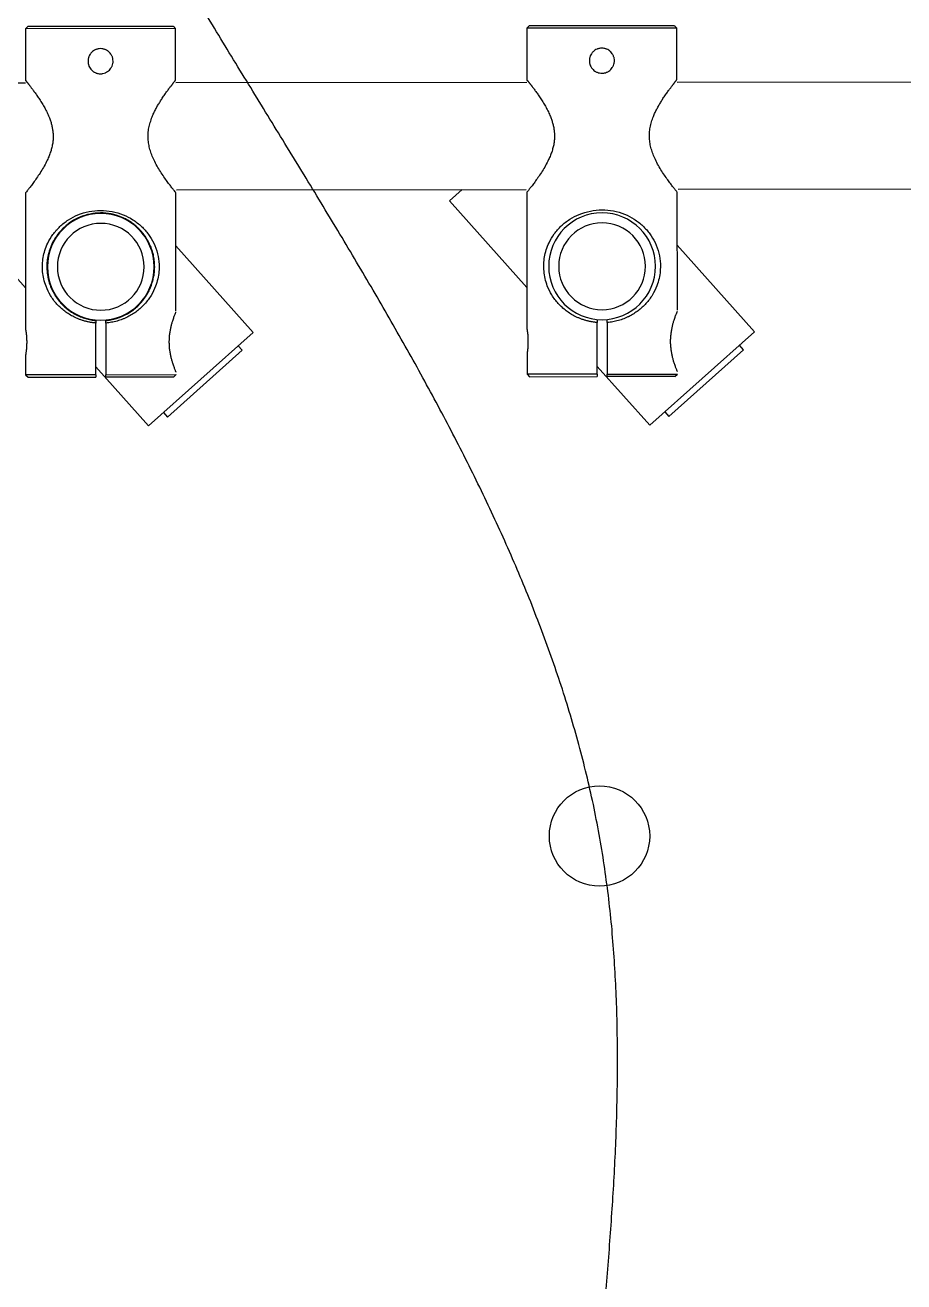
# Model space of a CAD drawing. Header units: millimetres. Extents: x 0 to 1189, y 0 to 841.
# Drawn here: x 382.95 to 394.64, y 283.55 to 300.26 of the extents above; entities that cross this region are included whole.
import ezdxf
from ezdxf.lldxf.tags import DXFTag

# ---------------------------------------------------------------- set-up
doc = ezdxf.new("R2010")
doc.units = ezdxf.units.MM
doc.layers.add('203', color=7, linetype='CONTINUOUS', true_color=0xffffff)
tags = doc.linetypes.add('PHANTOM', pattern=[50.5, 18, -6.5, 6.5, -6.5, 6.5, -6.5]).pattern_tags.tags
tags[14:15] = [DXFTag(74, 4), DXFTag(75, 0), DXFTag(340, '0'), DXFTag(46, 0.0), DXFTag(50, 0.0), DXFTag(44, 0.0), DXFTag(45, 0.0)]
tags[12:13] = [DXFTag(74, 4), DXFTag(75, 0), DXFTag(340, '0'), DXFTag(46, 0.0), DXFTag(50, 0.0), DXFTag(44, 0.0), DXFTag(45, 0.0)]
tags[10:11] = [DXFTag(74, 4), DXFTag(75, 0), DXFTag(340, '0'), DXFTag(46, 0.0), DXFTag(50, 0.0), DXFTag(44, 0.0), DXFTag(45, 0.0)]
tags[8:9] = [DXFTag(74, 4), DXFTag(75, 0), DXFTag(340, '0'), DXFTag(46, 0.0), DXFTag(50, 0.0), DXFTag(44, 0.0), DXFTag(45, 0.0)]
tags[6:7] = [DXFTag(74, 4), DXFTag(75, 0), DXFTag(340, '0'), DXFTag(46, 0.0), DXFTag(50, 0.0), DXFTag(44, 0.0), DXFTag(45, 0.0)]
tags[4:5] = [DXFTag(74, 4), DXFTag(75, 0), DXFTag(340, '0'), DXFTag(46, 0.0), DXFTag(50, 0.0), DXFTag(44, 0.0), DXFTag(45, 0.0)]

msp = doc.modelspace()

# ---------------------------------------------------------------- linework, layer by layer
at = {"layer": '203', "color": 252, "linetype": 'Continuous'}
for p, q in [((382.99, 300.243), (384.919, 300.245)), ((391.619, 300.218), (389.623, 300.216)), ((389.657, 300.25), (391.585, 300.252)), ((391.619, 299.532), (391.619, 300.218)), ((384.952, 300.211), (382.957, 300.209)), ((382.957, 300.209), (382.957, 299.523)), ((384.953, 299.525), (384.952, 300.211)), ((389.623, 300.216), (389.624, 299.53)), ((382.957, 299.486), (374.176, 299.477)), ((389.624, 299.493), (384.954, 299.488)), ((439.842, 299.546), (391.621, 299.495)), ((384.967, 298.068), (389.614, 298.073)), ((388.597, 297.923), (388.764, 298.072)), ((391.634, 298.075), (439.843, 298.126)), ((382.958, 296.763), (381.93, 297.916)), ((382.957, 298.026), (382.959, 296.209)), ((384.958, 296.46), (384.957, 298.028)), ((389.625, 296.77), (388.597, 297.923)), ((389.623, 298.033), (389.625, 296.216)), ((391.625, 296.467), (391.623, 298.035)), ((385.985, 296.171), (384.957, 297.325)), ((392.652, 296.178), (391.624, 297.332)), ((383.892, 295.61), (383.892, 296.296)), ((384.025, 296.297), (384.026, 295.61)), ((390.559, 295.617), (390.558, 296.304)), ((390.692, 296.304), (390.692, 295.617)), ((384.591, 294.93), (385.985, 296.171)), ((391.258, 294.937), (392.652, 296.178)), ((382.959, 295.878), (382.959, 295.609)), ((385.839, 295.934), (384.844, 295.047)), ((385.839, 295.934), (385.786, 295.994)), ((389.626, 295.885), (389.626, 295.616)), ((392.506, 295.941), (391.51, 295.054)), ((392.506, 295.941), (392.453, 296.001)), ((384.591, 294.93), (383.892, 295.714)), ((391.258, 294.937), (390.559, 295.721)), ((383.892, 295.61), (382.959, 295.609)), ((382.959, 295.609), (382.993, 295.576)), ((382.993, 295.576), (383.893, 295.577)), ((384.026, 295.61), (384.959, 295.611)), ((384.926, 295.578), (384.026, 295.577)), ((384.926, 295.578), (384.959, 295.611)), ((390.559, 295.617), (389.626, 295.616)), ((389.626, 295.616), (389.659, 295.583)), ((389.659, 295.583), (390.559, 295.584)), ((390.692, 295.617), (391.626, 295.618)), ((391.593, 295.585), (390.693, 295.584)), ((391.593, 295.585), (391.626, 295.618)), ((384.79, 295.107), (384.844, 295.047)), ((391.457, 295.114), (391.51, 295.054))]:
    msp.add_line(p, q, dxfattribs=at)
at = {"layer": '203', "color": 252, "linetype": 'Continuous', "extrusion": (0, 0, -1)}
for centre, radius in [((-383.958, 297.044), 0.71), ((-390.624, 297.051), 0.71), ((-383.958, 297.044), 0.577), ((-390.624, 297.051), 0.577)]:
    msp.add_circle(centre, radius, dxfattribs=at)
at = {"layer": '203', "color": 172, "linetype": 'Continuous'}
msp.add_circle((390.59, 289.477), 0.667, dxfattribs=at)
at = {"layer": '203', "color": 7, "linetype": 'PHANTOM'}
msp.add_open_spline([(392.636, 228.352), (392.635, 228.493), (392.635, 228.634), (392.635, 228.916), (392.634, 229.058), (392.634, 229.34), (392.634, 229.481), (392.633, 229.763), (392.633, 229.904), (392.632, 230.186), (392.632, 230.327), (392.631, 230.609), (392.631, 230.751), (392.63, 231.033), (392.63, 231.174), (392.629, 231.456), (392.628, 231.597), (392.628, 231.879), (392.627, 232.02), (392.626, 232.302), (392.625, 232.443), (392.624, 232.726), (392.624, 232.867), (392.622, 233.149), (392.622, 233.29), (392.62, 233.572), (392.619, 233.713), (392.618, 233.995), (392.617, 234.136), (392.615, 234.418), (392.614, 234.559), (392.612, 234.841), (392.611, 234.982), (392.609, 235.264), (392.608, 235.405), (392.606, 235.687), (392.604, 235.828), (392.602, 236.11), (392.6, 236.251), (392.598, 236.533), (392.596, 236.674), (392.593, 236.956), (392.591, 237.097), (392.588, 237.379), (392.586, 237.519), (392.583, 237.801), (392.581, 237.942), (392.577, 238.224), (392.575, 238.365), (392.571, 238.647), (392.568, 238.788), (392.564, 239.069), (392.561, 239.21), (392.557, 239.492), (392.554, 239.633), (392.549, 239.915), (392.546, 240.055), (392.541, 240.337), (392.538, 240.478), (392.532, 240.759), (392.529, 240.9), (392.522, 241.182), (392.519, 241.323), (392.513, 241.604), (392.509, 241.745), (392.502, 242.026), (392.498, 242.167), (392.491, 242.448), (392.487, 242.589), (392.479, 242.871), (392.475, 243.011), (392.466, 243.293), (392.462, 243.433), (392.453, 243.715), (392.448, 243.855), (392.439, 244.136), (392.434, 244.277), (392.424, 244.558), (392.419, 244.699), (392.409, 244.98), (392.404, 245.121), (392.393, 245.402), (392.387, 245.542), (392.376, 245.823), (392.37, 245.964), (392.358, 246.245), (392.352, 246.385), (392.34, 246.666), (392.333, 246.807), (392.32, 247.087), (392.313, 247.228), (392.3, 247.509), (392.293, 247.649), (392.279, 247.93), (392.271, 248.07), (392.257, 248.351), (392.249, 248.491), (392.234, 248.772), (392.226, 248.912), (392.21, 249.193), (392.202, 249.333), (392.185, 249.613), (392.176, 249.753), (392.159, 250.034), (392.15, 250.174), (392.133, 250.454), (392.123, 250.595), (392.105, 250.875), (392.095, 251.015), (392.076, 251.295), (392.066, 251.435), (392.046, 251.715), (392.035, 251.855), (392.015, 252.135), (392.004, 252.275), (391.983, 252.555), (391.972, 252.695), (391.95, 252.975), (391.938, 253.115), (391.915, 253.395), (391.903, 253.535), (391.88, 253.815), (391.867, 253.955), (391.843, 254.234), (391.83, 254.374), (391.805, 254.654), (391.792, 254.793), (391.766, 255.073), (391.753, 255.213), (391.726, 255.492), (391.712, 255.632), (391.685, 255.911), (391.671, 256.051), (391.643, 256.33), (391.628, 256.47), (391.6, 256.749), (391.585, 256.888), (391.556, 257.168), (391.541, 257.307), (391.511, 257.586), (391.496, 257.726), (391.466, 258.005), (391.451, 258.144), (391.42, 258.423), (391.405, 258.563), (391.374, 258.842), (391.358, 258.982), (391.327, 259.261), (391.312, 259.4), (391.28, 259.679), (391.265, 259.818), (391.233, 260.097), (391.218, 260.237), (391.186, 260.516), (391.17, 260.656), (391.139, 260.935), (391.123, 261.074), (391.092, 261.353), (391.076, 261.493), (391.045, 261.772), (391.029, 261.911), (390.998, 262.19), (390.982, 262.33), (390.951, 262.609), (390.936, 262.749), (390.905, 263.028), (390.89, 263.167), (390.859, 263.447), (390.844, 263.586), (390.814, 263.865), (390.799, 264.005), (390.77, 264.284), (390.755, 264.424), (390.726, 264.704), (390.712, 264.843), (390.683, 265.123), (390.669, 265.263), (390.641, 265.542), (390.627, 265.682), (390.599, 265.962), (390.586, 266.102), (390.559, 266.381), (390.547, 266.521), (390.52, 266.801), (390.508, 266.941), (390.483, 267.221), (390.471, 267.361), (390.446, 267.641), (390.435, 267.781), (390.411, 268.062), (390.4, 268.202), (390.378, 268.482), (390.367, 268.622), (390.346, 268.903), (390.336, 269.043), (390.315, 269.324), (390.306, 269.464), (390.287, 269.745), (390.278, 269.885), (390.26, 270.166), (390.252, 270.307), (390.235, 270.588), (390.228, 270.729), (390.212, 271.01), (390.205, 271.151), (390.191, 271.432), (390.185, 271.573), (390.172, 271.855), (390.167, 271.996), (390.156, 272.277), (390.152, 272.418), (390.142, 272.701), (390.138, 272.842), (390.13, 273.124), (390.127, 273.265), (390.121, 273.548), (390.119, 273.689), (390.114, 273.972), (390.113, 274.113), (390.11, 274.396), (390.11, 274.538), (390.108, 274.821), (390.109, 274.962), (390.11, 275.246), (390.112, 275.388), (390.114, 275.671), (390.117, 275.813), (390.122, 276.097), (390.126, 276.239), (390.132, 276.523), (390.137, 276.666), (390.146, 276.95), (390.152, 277.092), (390.163, 277.377), (390.17, 277.519), (390.183, 277.804), (390.191, 277.947), (390.206, 278.232), (390.216, 278.375), (390.234, 278.661), (390.245, 278.804), (390.264, 279.09), (390.276, 279.233), (390.298, 279.519), (390.312, 279.662), (390.336, 279.948), (390.35, 280.092), (390.376, 280.378), (390.39, 280.521), (390.418, 280.808), (390.433, 280.951), (390.461, 281.238), (390.476, 281.381), (390.505, 281.668), (390.519, 281.811), (390.548, 282.097), (390.562, 282.24), (390.59, 282.526), (390.604, 282.669), (390.632, 282.954), (390.644, 283.097), (390.671, 283.382), (390.682, 283.525), (390.707, 283.809), (390.718, 283.951), (390.729, 284.094), (390.739, 284.235), (390.749, 284.377), (390.759, 284.519), (390.768, 284.66), (390.776, 284.802), (390.785, 284.943), (390.792, 285.084), (390.799, 285.225), (390.806, 285.366), (390.811, 285.507), (390.816, 285.647), (390.82, 285.788), (390.823, 285.928), (390.826, 286.068), (390.829, 286.208), (390.829, 286.347), (390.83, 286.487), (390.83, 286.626), (390.828, 286.765), (390.826, 286.904), (390.824, 287.043), (390.819, 287.181), (390.814, 287.319), (390.809, 287.458), (390.801, 287.595), (390.793, 287.733), (390.785, 287.87), (390.774, 288.007), (390.763, 288.144), (390.752, 288.281), (390.737, 288.417), (390.723, 288.553), (390.708, 288.689), (390.69, 288.824), (390.671, 288.959), (390.653, 289.095), (390.631, 289.229), (390.609, 289.363), (390.587, 289.498), (390.56, 289.631), (390.534, 289.765), (390.508, 289.898), (390.478, 290.031), (390.448, 290.164), (390.418, 290.296), (390.384, 290.428), (390.35, 290.56), (390.316, 290.692), (390.279, 290.823), (390.241, 290.954), (390.204, 291.085), (390.163, 291.215), (390.122, 291.346), (390.081, 291.476), (390.037, 291.606), (389.993, 291.735), (389.948, 291.865), (389.901, 291.994), (389.854, 292.123), (389.806, 292.252), (389.756, 292.38), (389.706, 292.509), (389.656, 292.637), (389.603, 292.765), (389.55, 292.892), (389.497, 293.02), (389.441, 293.147), (389.385, 293.275), (389.33, 293.402), (389.272, 293.529), (389.213, 293.655), (389.155, 293.782), (389.095, 293.908), (389.034, 294.035), (388.974, 294.161), (388.911, 294.287), (388.849, 294.412), (388.786, 294.538), (388.722, 294.664), (388.657, 294.789), (388.592, 294.915), (388.526, 295.04), (388.46, 295.165), (388.393, 295.29), (388.325, 295.414), (388.257, 295.539), (388.189, 295.664), (388.12, 295.788), (388.05, 295.913), (387.98, 296.037), (387.91, 296.162), (387.839, 296.286), (387.697, 296.535), (387.624, 296.658), (387.479, 296.906), (387.405, 297.03), (387.259, 297.278), (387.184, 297.401), (387.036, 297.649), (386.961, 297.772), (386.812, 298.02), (386.736, 298.143), (386.586, 298.391), (386.51, 298.514), (386.358, 298.761), (386.283, 298.885), (386.131, 299.132), (386.055, 299.256), (385.904, 299.503), (385.828, 299.627), (385.676, 299.875), (385.601, 299.999), (385.451, 300.247), (385.376, 300.371), (385.226, 300.619), (385.152, 300.744), (385.003, 300.993), (384.93, 301.118), (384.783, 301.367), (384.711, 301.492), (384.566, 301.742), (384.495, 301.867), (384.423, 301.993), (384.353, 302.118), (384.283, 302.244), (384.142, 302.495), (384.074, 302.621), (383.935, 302.873), (383.868, 303), (383.8, 303.127), (383.734, 303.253), (383.667, 303.38), (383.534, 303.633), (383.469, 303.761), (383.404, 303.888), (383.339, 304.015), (383.275, 304.143), (383.146, 304.398), (383.084, 304.526), (382.958, 304.781), (382.897, 304.91), (382.835, 305.038), (382.774, 305.167), (382.713, 305.295), (382.592, 305.552), (382.533, 305.682), (382.414, 305.939), (382.356, 306.069), (382.239, 306.327), (382.183, 306.457), (382.068, 306.716), (382.013, 306.847), (381.901, 307.106), (381.846, 307.237), (381.736, 307.497), (381.683, 307.628), (381.575, 307.889), (381.523, 308.021), (381.417, 308.282), (381.366, 308.414), (381.263, 308.676), (381.213, 308.808), (381.111, 309.071), (381.063, 309.203), (380.963, 309.467), (380.915, 309.6), (380.818, 309.864), (380.771, 309.997), (380.676, 310.262), (380.631, 310.395), (380.537, 310.66), (380.493, 310.794), (380.402, 311.06), (380.358, 311.194), (380.269, 311.461), (380.226, 311.595), (380.139, 311.862), (380.097, 311.996), (380.012, 312.265), (379.971, 312.399), (379.888, 312.668), (379.848, 312.803), (379.767, 313.072), (379.728, 313.207), (379.649, 313.477), (379.611, 313.612), (379.534, 313.883), (379.497, 314.018), (379.421, 314.289), (379.385, 314.425), (379.312, 314.697), (379.277, 314.833), (379.205, 315.105), (379.17, 315.242), (379.1, 315.514), (379.067, 315.651), (378.999, 315.924), (378.966, 316.061), (378.9, 316.335), (378.868, 316.472), (378.804, 316.746), (378.773, 316.884), (378.71, 317.159), (378.68, 317.297), (378.619, 317.572), (378.59, 317.71), (378.53, 317.986), (378.502, 318.124), (378.444, 318.4), (378.417, 318.539), (378.36, 318.815), (378.334, 318.954), (378.279, 319.231), (378.253, 319.37), (378.2, 319.648), (378.175, 319.788), (378.124, 320.066), (378.099, 320.205), (378.049, 320.484), (378.026, 320.624), (377.978, 320.903), (377.955, 321.043), (377.908, 321.322), (377.886, 321.462), (377.841, 321.742), (377.82, 321.883), (377.776, 322.163), (377.756, 322.304), (377.714, 322.585), (377.695, 322.725), (377.654, 323.006), (377.636, 323.147), (377.597, 323.429), (377.579, 323.57), (377.542, 323.852), (377.525, 323.993), (377.49, 324.275), (377.474, 324.416), (377.44, 324.699), (377.425, 324.84), (377.392, 325.123), (377.378, 325.264), (377.347, 325.547), (377.334, 325.689), (377.305, 325.972), (377.293, 326.114), (377.266, 326.397), (377.254, 326.539), (377.229, 326.823), (377.218, 326.965), (377.194, 327.248), (377.185, 327.39), (377.163, 327.674), (377.154, 327.816), (377.134, 328.1), (377.126, 328.243), (377.108, 328.527), (377.1, 328.669), (377.084, 328.953), (377.078, 329.095), (377.063, 329.38), (377.058, 329.522), (377.045, 329.806), (377.041, 329.949), (377.03, 330.233), (377.027, 330.375), (377.018, 330.66), (377.015, 330.802), (377.008, 331.086), (377.006, 331.229), (377.001, 331.513), (377.001, 331.655), (376.997, 331.94), (376.998, 332.082), (376.997, 332.366), (376.998, 332.508), (376.998, 332.793), (377.001, 332.935), (377.003, 333.219), (377.007, 333.361), (377.011, 333.645), (377.015, 333.787), (377.022, 334.071), (377.027, 334.213), (377.036, 334.496), (377.042, 334.638), (377.053, 334.922), (377.06, 335.063), (377.073, 335.347), (377.081, 335.488), (377.095, 335.772), (377.105, 335.913), (377.122, 336.196), (377.132, 336.337), (377.151, 336.62), (377.162, 336.761), (377.183, 337.044), (377.196, 337.185), (377.218, 337.467), (377.232, 337.608), (377.257, 337.89), (377.272, 338.03), (377.299, 338.312), (377.315, 338.453), (377.344, 338.734), (377.361, 338.874), (377.392, 339.155), (377.41, 339.295), (377.444, 339.576), (377.463, 339.715), (377.498, 339.996), (377.518, 340.135), (377.556, 340.415), (377.578, 340.554), (377.618, 340.834), (377.64, 340.973), (377.682, 341.252), (377.706, 341.391), (377.75, 341.669), (377.775, 341.808), (377.822, 342.085), (377.848, 342.224), (377.897, 342.501), (377.924, 342.639), (377.975, 342.916), (378.003, 343.054), (378.057, 343.33), (378.086, 343.468), (378.142, 343.744), (378.172, 343.881), (378.23, 344.156), (378.262, 344.293), (378.292, 344.43), (378.324, 344.567), (378.355, 344.704), (378.418, 344.978), (378.452, 345.114), (378.517, 345.387), (378.552, 345.524), (378.586, 345.66), (378.621, 345.796), (378.656, 345.932), (378.726, 346.204), (378.764, 346.339), (378.836, 346.61), (378.874, 346.745), (378.949, 347.016), (378.988, 347.151), (379.065, 347.421), (379.105, 347.555), (379.184, 347.825), (379.225, 347.959), (379.306, 348.228), (379.348, 348.362), (379.43, 348.63), (379.473, 348.764), (379.558, 349.032), (379.602, 349.165), (379.688, 349.433), (379.733, 349.566), (379.821, 349.833), (379.866, 349.966), (379.956, 350.232), (380.002, 350.365), (380.094, 350.631), (380.141, 350.763), (380.233, 351.029), (380.281, 351.161), (380.375, 351.426), (380.424, 351.559), (380.519, 351.823), (380.569, 351.955), (380.665, 352.22), (380.715, 352.351), (380.813, 352.615), (380.863, 352.747), (380.963, 353.011), (381.014, 353.142), (381.114, 353.406), (381.165, 353.537), (381.267, 353.8), (381.319, 353.931), (381.421, 354.194), (381.473, 354.325), (381.577, 354.588), (381.629, 354.719), (381.734, 354.982), (381.787, 355.113), (381.892, 355.375), (381.945, 355.505), (382.051, 355.766), (382.104, 355.897), (382.211, 356.159), (382.265, 356.29), (382.372, 356.552), (382.426, 356.682), (382.534, 356.944), (382.588, 357.074), (382.696, 357.335), (382.75, 357.465), (382.859, 357.726), (382.913, 357.857), (383.022, 358.118), (383.077, 358.248), (383.186, 358.509), (383.241, 358.64), (383.35, 358.901), (383.405, 359.031), (383.514, 359.292), (383.569, 359.422), (383.624, 359.553)], degree=3, knots=[0, 0, 0, 0, 0.003133, 0.003133, 0.006265, 0.006265, 0.009398, 0.009398, 0.01253, 0.01253, 0.015663, 0.015663, 0.018795, 0.018795, 0.021927, 0.021927, 0.02506, 0.02506, 0.028192, 0.028192, 0.031324, 0.031324, 0.034455, 0.034455, 0.037587, 0.037587, 0.040719, 0.040719, 0.04385, 0.04385, 0.046981, 0.046981, 0.050112, 0.050112, 0.053242, 0.053242, 0.056372, 0.056372, 0.059503, 0.059503, 0.062633, 0.062633, 0.065762, 0.065762, 0.068892, 0.068892, 0.072021, 0.072021, 0.07515, 0.07515, 0.078278, 0.078278, 0.081407, 0.081407, 0.084534, 0.084534, 0.087661, 0.087661, 0.090789, 0.090789, 0.093916, 0.093916, 0.097042, 0.097042, 0.100168, 0.100168, 0.103293, 0.103293, 0.106419, 0.106419, 0.109544, 0.109544, 0.112669, 0.112669, 0.115793, 0.115793, 0.118917, 0.118917, 0.12204, 0.12204, 0.125163, 0.125163, 0.128285, 0.128285, 0.131408, 0.131408, 0.13453, 0.13453, 0.137652, 0.137652, 0.140773, 0.140773, 0.143894, 0.143894, 0.147014, 0.147014, 0.150134, 0.150134, 0.153253, 0.153253, 0.156373, 0.156373, 0.159492, 0.159492, 0.16261, 0.16261, 0.165729, 0.165729, 0.168848, 0.168848, 0.171965, 0.171965, 0.175083, 0.175083, 0.1782, 0.1782, 0.181318, 0.181318, 0.184434, 0.184434, 0.187552, 0.187552, 0.190668, 0.190668, 0.193784, 0.193784, 0.1969, 0.1969, 0.200017, 0.200017, 0.203133, 0.203133, 0.206249, 0.206249, 0.209365, 0.209365, 0.212482, 0.212482, 0.215598, 0.215598, 0.218714, 0.218714, 0.22183, 0.22183, 0.224947, 0.224947, 0.228064, 0.228064, 0.231179, 0.231179, 0.234297, 0.234297, 0.237414, 0.237414, 0.240531, 0.240531, 0.243648, 0.243648, 0.246765, 0.246765, 0.249883, 0.249883, 0.253001, 0.253001, 0.256118, 0.256118, 0.259236, 0.259236, 0.262355, 0.262355, 0.265473, 0.265473, 0.268592, 0.268592, 0.271711, 0.271711, 0.27483, 0.27483, 0.27795, 0.27795, 0.281069, 0.281069, 0.284189, 0.284189, 0.28731, 0.28731, 0.290431, 0.290431, 0.293552, 0.293552, 0.296675, 0.296675, 0.299798, 0.299798, 0.30292, 0.30292, 0.306044, 0.306044, 0.30917, 0.30917, 0.312295, 0.312295, 0.315422, 0.315422, 0.31855, 0.31855, 0.32168, 0.32168, 0.324811, 0.324811, 0.327943, 0.327943, 0.331077, 0.331077, 0.334213, 0.334213, 0.337351, 0.337351, 0.340491, 0.340491, 0.343634, 0.343634, 0.346779, 0.346779, 0.349927, 0.349927, 0.353077, 0.353077, 0.356231, 0.356231, 0.35939, 0.35939, 0.362552, 0.362552, 0.365716, 0.365716, 0.368886, 0.368886, 0.372062, 0.372062, 0.375242, 0.375242, 0.378427, 0.378427, 0.381617, 0.381617, 0.38481, 0.38481, 0.388006, 0.388006, 0.391204, 0.391204, 0.394401, 0.394401, 0.397596, 0.397596, 0.400789, 0.400789, 0.403976, 0.403976, 0.407157, 0.407157, 0.410332, 0.410332, 0.413498, 0.413498, 0.413498, 0.416655, 0.416655, 0.416655, 0.4198, 0.4198, 0.4198, 0.422934, 0.422934, 0.422934, 0.426057, 0.426057, 0.426057, 0.429166, 0.429166, 0.429166, 0.432262, 0.432262, 0.432262, 0.435346, 0.435346, 0.435346, 0.438417, 0.438417, 0.438417, 0.441476, 0.441476, 0.441476, 0.444524, 0.444524, 0.444524, 0.447562, 0.447562, 0.447562, 0.450593, 0.450593, 0.450593, 0.453616, 0.453616, 0.453616, 0.456638, 0.456638, 0.456638, 0.459659, 0.459659, 0.459659, 0.46268, 0.46268, 0.46268, 0.465707, 0.465707, 0.465707, 0.468741, 0.468741, 0.468741, 0.471782, 0.471782, 0.471782, 0.474832, 0.474832, 0.474832, 0.477891, 0.477891, 0.477891, 0.480963, 0.480963, 0.480963, 0.484047, 0.484047, 0.484047, 0.487142, 0.487142, 0.487142, 0.490249, 0.490249, 0.490249, 0.493369, 0.493369, 0.493369, 0.496501, 0.496501, 0.496501, 0.499645, 0.499645, 0.499645, 0.502801, 0.502801, 0.502801, 0.505966, 0.505966, 0.505966, 0.509143, 0.509143, 0.512327, 0.512327, 0.515521, 0.515521, 0.518722, 0.518722, 0.521929, 0.521929, 0.525141, 0.525141, 0.528358, 0.528358, 0.531577, 0.531577, 0.534798, 0.534798, 0.538021, 0.538021, 0.541242, 0.541242, 0.544463, 0.544463, 0.54768, 0.54768, 0.550894, 0.550894, 0.554103, 0.554103, 0.557307, 0.557307, 0.557307, 0.560506, 0.560506, 0.563697, 0.563697, 0.566882, 0.566882, 0.566882, 0.570063, 0.570063, 0.573238, 0.573238, 0.573238, 0.576408, 0.576408, 0.579574, 0.579574, 0.582735, 0.582735, 0.582735, 0.585892, 0.585892, 0.589045, 0.589045, 0.592195, 0.592195, 0.595341, 0.595341, 0.598483, 0.598483, 0.601623, 0.601623, 0.604761, 0.604761, 0.607896, 0.607896, 0.61103, 0.61103, 0.61416, 0.61416, 0.617289, 0.617289, 0.620417, 0.620417, 0.623543, 0.623543, 0.626668, 0.626668, 0.629792, 0.629792, 0.632916, 0.632916, 0.636038, 0.636038, 0.639161, 0.639161, 0.642283, 0.642283, 0.645404, 0.645404, 0.648526, 0.648526, 0.651649, 0.651649, 0.65477, 0.65477, 0.657893, 0.657893, 0.661018, 0.661018, 0.664142, 0.664142, 0.667267, 0.667267, 0.670393, 0.670393, 0.673521, 0.673521, 0.67665, 0.67665, 0.67978, 0.67978, 0.682912, 0.682912, 0.686045, 0.686045, 0.68918, 0.68918, 0.692316, 0.692316, 0.695455, 0.695455, 0.698596, 0.698596, 0.701738, 0.701738, 0.704883, 0.704883, 0.708029, 0.708029, 0.711177, 0.711177, 0.714327, 0.714327, 0.717479, 0.717479, 0.720632, 0.720632, 0.723786, 0.723786, 0.726941, 0.726941, 0.730098, 0.730098, 0.733255, 0.733255, 0.736414, 0.736414, 0.739573, 0.739573, 0.742732, 0.742732, 0.745892, 0.745892, 0.749052, 0.749052, 0.752213, 0.752213, 0.755374, 0.755374, 0.758535, 0.758535, 0.761696, 0.761696, 0.764857, 0.764857, 0.768017, 0.768017, 0.771177, 0.771177, 0.774337, 0.774337, 0.777497, 0.777497, 0.780656, 0.780656, 0.783815, 0.783815, 0.786972, 0.786972, 0.790129, 0.790129, 0.793285, 0.793285, 0.79644, 0.79644, 0.799594, 0.799594, 0.802748, 0.802748, 0.805899, 0.805899, 0.80905, 0.80905, 0.8122, 0.8122, 0.815349, 0.815349, 0.818497, 0.818497, 0.821643, 0.821643, 0.824787, 0.824787, 0.827932, 0.827932, 0.831073, 0.831073, 0.834214, 0.834214, 0.837354, 0.837354, 0.840491, 0.840491, 0.843628, 0.843628, 0.846764, 0.846764, 0.849897, 0.849897, 0.853029, 0.853029, 0.85616, 0.85616, 0.85929, 0.85929, 0.862419, 0.862419, 0.865545, 0.865545, 0.868671, 0.868671, 0.871795, 0.871795, 0.874919, 0.874919, 0.878041, 0.878041, 0.881161, 0.881161, 0.881161, 0.884281, 0.884281, 0.8874, 0.8874, 0.890518, 0.890518, 0.890518, 0.893635, 0.893635, 0.896752, 0.896752, 0.899869, 0.899869, 0.902985, 0.902985, 0.906102, 0.906102, 0.909219, 0.909219, 0.912336, 0.912336, 0.915454, 0.915454, 0.918573, 0.918573, 0.921692, 0.921692, 0.924812, 0.924812, 0.927933, 0.927933, 0.931056, 0.931056, 0.934179, 0.934179, 0.937304, 0.937304, 0.94043, 0.94043, 0.943557, 0.943557, 0.946684, 0.946684, 0.949814, 0.949814, 0.952945, 0.952945, 0.956073, 0.956073, 0.959211, 0.959211, 0.962344, 0.962344, 0.96548, 0.96548, 0.968611, 0.968611, 0.971743, 0.971743, 0.974887, 0.974887, 0.978025, 0.978025, 0.981165, 0.981165, 0.984297, 0.984297, 0.987439, 0.987439, 0.990574, 0.990574, 0.993719, 0.993719, 0.996855, 0.996855, 1, 1, 1, 1], dxfattribs=at)
at = {"layer": '203', "color": 252, "linetype": 'Continuous'}
for points, degree in [([(382.957, 300.209), (382.968, 300.22), (382.979, 300.232), (382.99, 300.243)], 3), ([(384.919, 300.245), (384.93, 300.234), (384.941, 300.222), (384.952, 300.211)], 3), ([(389.623, 300.216), (389.634, 300.227), (389.645, 300.239), (389.657, 300.25)], 3), ([(391.585, 300.252), (391.596, 300.241), (391.608, 300.23), (391.619, 300.218)], 3), ([(383.892, 296.33), (383.892, 296.296)], 1), ([(384.025, 296.297), (384.025, 296.33)], 1), ([(390.558, 296.337), (390.558, 296.304)], 1), ([(390.692, 296.304), (390.692, 296.337)], 1), ([(383.892, 295.61), (383.893, 295.599), (383.893, 295.588), (383.893, 295.577)], 3), ([(384.026, 295.577), (384.026, 295.588), (384.026, 295.599), (384.026, 295.61)], 3), ([(390.559, 295.617), (390.559, 295.606), (390.559, 295.595), (390.559, 295.584)], 3), ([(390.693, 295.584), (390.693, 295.595), (390.693, 295.606), (390.692, 295.617)], 3)]:
    msp.add_open_spline(points, degree=degree, dxfattribs=at)
for points, knots in [([(383.955, 299.944), (383.966, 299.944), (383.976, 299.943), (383.992, 299.939), (383.998, 299.938), (384.008, 299.935), (384.013, 299.933), (384.029, 299.927), (384.038, 299.922), (384.052, 299.913), (384.056, 299.909), (384.065, 299.902), (384.069, 299.899), (384.08, 299.887), (384.087, 299.879), (384.096, 299.865), (384.099, 299.861), (384.104, 299.851), (384.109, 299.841), (384.113, 299.831), (384.116, 299.82), (384.117, 299.815), (384.12, 299.799), (384.121, 299.788), (384.121, 299.772), (384.121, 299.766), (384.12, 299.755), (384.119, 299.75), (384.116, 299.734), (384.113, 299.724), (384.107, 299.708), (384.104, 299.703), (384.099, 299.694), (384.096, 299.689), (384.087, 299.676), (384.081, 299.667), (384.065, 299.652), (384.057, 299.645), (384.043, 299.636), (384.038, 299.633), (384.029, 299.628), (384.024, 299.625), (384.009, 299.619), (383.998, 299.616), (383.982, 299.613), (383.977, 299.612), (383.966, 299.611), (383.96, 299.61), (383.944, 299.61), (383.933, 299.611), (383.917, 299.615), (383.912, 299.616), (383.901, 299.619), (383.891, 299.623), (383.881, 299.627), (383.872, 299.632), (383.867, 299.635), (383.853, 299.644), (383.845, 299.651), (383.829, 299.667), (383.822, 299.675), (383.81, 299.693), (383.805, 299.703), (383.799, 299.718), (383.797, 299.723), (383.794, 299.734), (383.792, 299.739), (383.789, 299.755), (383.788, 299.766), (383.788, 299.788), (383.789, 299.799), (383.792, 299.815), (383.794, 299.82), (383.797, 299.83), (383.799, 299.836), (383.805, 299.851), (383.81, 299.86), (383.819, 299.874), (383.822, 299.878), (383.829, 299.887), (383.833, 299.891), (383.844, 299.902), (383.853, 299.909), (383.871, 299.921), (383.881, 299.927), (383.896, 299.933), (383.901, 299.935), (383.911, 299.938), (383.916, 299.939), (383.933, 299.943), (383.944, 299.944), (383.955, 299.944)], [0, 0, 0, 0, 0.03125, 0.03125, 0.046875, 0.046875, 0.0625, 0.0625, 0.09375, 0.09375, 0.109375, 0.109375, 0.125, 0.125, 0.15625, 0.15625, 0.171875, 0.171875, 0.1875, 0.203125, 0.203125, 0.21875, 0.21875, 0.25, 0.25, 0.265625, 0.265625, 0.28125, 0.28125, 0.3125, 0.3125, 0.328125, 0.328125, 0.34375, 0.34375, 0.375, 0.375, 0.40625, 0.40625, 0.421875, 0.421875, 0.4375, 0.4375, 0.46875, 0.46875, 0.484375, 0.484375, 0.5, 0.5, 0.53125, 0.53125, 0.546875, 0.546875, 0.5625, 0.578125, 0.578125, 0.59375, 0.59375, 0.625, 0.625, 0.65625, 0.65625, 0.6875, 0.6875, 0.703125, 0.703125, 0.71875, 0.71875, 0.75, 0.75, 0.78125, 0.78125, 0.796875, 0.796875, 0.8125, 0.8125, 0.84375, 0.84375, 0.859375, 0.859375, 0.875, 0.875, 0.90625, 0.90625, 0.9375, 0.9375, 0.953125, 0.953125, 0.96875, 0.96875, 1, 1, 1, 1]), ([(390.621, 299.951), (390.632, 299.951), (390.643, 299.95), (390.659, 299.947), (390.664, 299.945), (390.675, 299.942), (390.68, 299.94), (390.695, 299.934), (390.705, 299.929), (390.718, 299.92), (390.723, 299.916), (390.731, 299.91), (390.735, 299.906), (390.747, 299.894), (390.754, 299.886), (390.763, 299.872), (390.766, 299.868), (390.771, 299.858), (390.776, 299.848), (390.779, 299.838), (390.782, 299.828), (390.784, 299.822), (390.787, 299.806), (390.788, 299.795), (390.788, 299.779), (390.788, 299.773), (390.787, 299.762), (390.786, 299.757), (390.783, 299.741), (390.78, 299.731), (390.773, 299.715), (390.771, 299.71), (390.766, 299.701), (390.763, 299.696), (390.754, 299.683), (390.747, 299.674), (390.732, 299.659), (390.723, 299.652), (390.71, 299.643), (390.705, 299.64), (390.695, 299.635), (390.69, 299.632), (390.675, 299.626), (390.665, 299.623), (390.649, 299.62), (390.643, 299.619), (390.633, 299.618), (390.627, 299.617), (390.611, 299.617), (390.6, 299.618), (390.584, 299.622), (390.578, 299.623), (390.568, 299.626), (390.558, 299.63), (390.548, 299.634), (390.538, 299.64), (390.534, 299.642), (390.52, 299.651), (390.511, 299.658), (390.496, 299.674), (390.489, 299.682), (390.477, 299.7), (390.472, 299.71), (390.465, 299.725), (390.464, 299.73), (390.46, 299.741), (390.459, 299.746), (390.456, 299.762), (390.455, 299.773), (390.455, 299.795), (390.456, 299.806), (390.459, 299.822), (390.46, 299.827), (390.463, 299.837), (390.465, 299.843), (390.472, 299.858), (390.477, 299.867), (390.486, 299.881), (390.489, 299.885), (390.496, 299.894), (390.5, 299.898), (390.511, 299.909), (390.519, 299.916), (390.538, 299.929), (390.547, 299.934), (390.562, 299.94), (390.567, 299.942), (390.578, 299.945), (390.583, 299.946), (390.599, 299.95), (390.61, 299.951), (390.621, 299.951)], [0, 0, 0, 0, 0.03125, 0.03125, 0.046875, 0.046875, 0.0625, 0.0625, 0.09375, 0.09375, 0.109375, 0.109375, 0.125, 0.125, 0.15625, 0.15625, 0.171875, 0.171875, 0.1875, 0.203125, 0.203125, 0.21875, 0.21875, 0.25, 0.25, 0.265625, 0.265625, 0.28125, 0.28125, 0.3125, 0.3125, 0.328125, 0.328125, 0.34375, 0.34375, 0.375, 0.375, 0.40625, 0.40625, 0.421875, 0.421875, 0.4375, 0.4375, 0.46875, 0.46875, 0.484375, 0.484375, 0.5, 0.5, 0.53125, 0.53125, 0.546875, 0.546875, 0.5625, 0.578125, 0.578125, 0.59375, 0.59375, 0.625, 0.625, 0.65625, 0.65625, 0.6875, 0.6875, 0.703125, 0.703125, 0.71875, 0.71875, 0.75, 0.75, 0.78125, 0.78125, 0.796875, 0.796875, 0.8125, 0.8125, 0.84375, 0.84375, 0.859375, 0.859375, 0.875, 0.875, 0.90625, 0.90625, 0.9375, 0.9375, 0.953125, 0.953125, 0.96875, 0.96875, 1, 1, 1, 1]), ([(382.957, 299.523), (382.957, 299.523), (382.958, 299.522), (382.959, 299.521), (382.96, 299.52), (382.961, 299.519), (382.962, 299.518), (382.963, 299.516), (382.964, 299.515), (382.965, 299.513), (382.967, 299.511), (382.968, 299.509), (382.97, 299.507), (382.972, 299.505), (382.974, 299.503), (382.976, 299.5), (382.978, 299.498), (382.98, 299.495), (382.982, 299.492), (382.984, 299.49), (382.986, 299.487), (382.989, 299.483), (382.991, 299.48), (382.994, 299.477), (382.997, 299.473), (382.999, 299.47), (383.002, 299.466), (383.005, 299.462), (383.008, 299.458), (383.012, 299.454), (383.015, 299.45), (383.018, 299.446), (383.028, 299.432), (383.048, 299.407), (383.077, 299.367), (383.109, 299.322), (383.143, 299.271), (383.178, 299.216), (383.212, 299.158), (383.243, 299.098), (383.269, 299.04), (383.289, 298.987), (383.303, 298.938), (383.314, 298.89), (383.322, 298.841), (383.325, 298.792), (383.325, 298.741), (383.319, 298.687), (383.308, 298.631), (383.292, 298.575), (383.271, 298.518), (383.243, 298.453), (383.206, 298.381), (383.161, 298.307), (383.116, 298.238), (383.073, 298.177), (383.034, 298.125), (383.001, 298.083), (382.976, 298.051), (382.96, 298.031), (382.957, 298.026), (382.957, 298.026), (382.957, 298.026)], [0, 0, 0, 0, 0.003978, 0.007957, 0.011939, 0.015923, 0.019911, 0.023903, 0.0279, 0.031902, 0.035909, 0.039923, 0.043944, 0.047972, 0.052008, 0.056053, 0.060107, 0.064171, 0.068245, 0.072329, 0.076425, 0.080533, 0.084654, 0.088787, 0.092934, 0.097094, 0.101269, 0.105459, 0.109665, 0.113887, 0.118125, 0.12238, 0.126652, 0.157723, 0.188883, 0.220304, 0.252151, 0.285035, 0.316578, 0.346989, 0.376497, 0.398533, 0.419719, 0.440223, 0.460229, 0.479935, 0.499548, 0.522315, 0.54574, 0.570133, 0.595765, 0.622875, 0.66302, 0.70432, 0.74722, 0.789856, 0.831385, 0.872223, 0.915263, 0.957286, 0.998937, 1, 1, 1, 1]), ([(382.979, 299.496), (382.978, 299.497), (382.976, 299.5), (382.973, 299.504), (382.969, 299.508), (382.966, 299.512), (382.963, 299.516), (382.961, 299.519), (382.959, 299.521), (382.958, 299.522), (382.957, 299.523)], [0, 0, 0, 0, 0.06756, 0.201817, 0.33559, 0.468959, 0.602003, 0.734804, 0.867442, 1, 1, 1, 1]), ([(384.957, 298.028), (384.957, 298.028), (384.953, 298.032), (384.938, 298.052), (384.913, 298.084), (384.88, 298.126), (384.841, 298.178), (384.798, 298.239), (384.752, 298.308), (384.707, 298.382), (384.668, 298.458), (384.635, 298.532), (384.611, 298.603), (384.595, 298.674), (384.586, 298.746), (384.587, 298.818), (384.596, 298.892), (384.615, 298.965), (384.638, 299.03), (384.662, 299.087), (384.686, 299.135), (384.712, 299.183), (384.74, 299.229), (384.77, 299.276), (384.801, 299.324), (384.833, 299.369), (384.863, 299.409), (384.883, 299.436), (384.896, 299.452), (384.902, 299.461), (384.908, 299.469), (384.914, 299.476), (384.92, 299.483), (384.925, 299.49), (384.929, 299.496), (384.934, 299.501), (384.938, 299.506), (384.941, 299.511), (384.944, 299.515), (384.947, 299.518), (384.949, 299.521), (384.951, 299.523), (384.952, 299.525), (384.953, 299.525)], [0, 0, 0, 0, 0.040984, 0.083025, 0.126177, 0.167431, 0.209281, 0.252155, 0.295157, 0.336588, 0.376895, 0.410429, 0.441848, 0.471644, 0.500387, 0.529746, 0.559618, 0.590689, 0.62357, 0.647129, 0.671232, 0.696003, 0.721555, 0.74799, 0.779888, 0.811309, 0.842418, 0.873384, 0.882156, 0.890861, 0.899504, 0.908088, 0.916618, 0.925098, 0.933534, 0.94193, 0.950292, 0.958623, 0.966928, 0.975214, 0.983484, 0.991745, 1, 1, 1, 1]), ([(389.624, 299.53), (389.624, 299.53), (389.625, 299.529), (389.625, 299.528), (389.626, 299.527), (389.627, 299.526), (389.628, 299.525), (389.629, 299.523), (389.631, 299.522), (389.632, 299.52), (389.634, 299.518), (389.635, 299.516), (389.637, 299.514), (389.638, 299.512), (389.64, 299.51), (389.642, 299.507), (389.644, 299.505), (389.646, 299.502), (389.648, 299.499), (389.651, 299.497), (389.653, 299.494), (389.655, 299.491), (389.658, 299.487), (389.661, 299.484), (389.663, 299.48), (389.666, 299.477), (389.669, 299.473), (389.672, 299.469), (389.675, 299.465), (389.678, 299.461), (389.681, 299.457), (389.685, 299.453), (389.695, 299.439), (389.714, 299.414), (389.744, 299.374), (389.776, 299.329), (389.81, 299.278), (389.845, 299.223), (389.879, 299.165), (389.91, 299.105), (389.935, 299.047), (389.955, 298.994), (389.97, 298.945), (389.981, 298.897), (389.988, 298.848), (389.992, 298.799), (389.991, 298.748), (389.986, 298.695), (389.975, 298.638), (389.959, 298.582), (389.938, 298.525), (389.909, 298.46), (389.872, 298.388), (389.828, 298.314), (389.782, 298.245), (389.739, 298.184), (389.701, 298.132), (389.668, 298.09), (389.643, 298.058), (389.627, 298.038), (389.623, 298.033), (389.623, 298.033), (389.623, 298.033)], [0, 0, 0, 0, 0.003978, 0.007957, 0.011939, 0.015923, 0.019911, 0.023903, 0.0279, 0.031902, 0.035909, 0.039923, 0.043944, 0.047972, 0.052008, 0.056053, 0.060107, 0.064171, 0.068245, 0.072329, 0.076425, 0.080533, 0.084654, 0.088787, 0.092934, 0.097094, 0.101269, 0.105459, 0.109665, 0.113887, 0.118125, 0.12238, 0.126652, 0.157723, 0.188883, 0.220304, 0.252151, 0.285035, 0.316578, 0.346989, 0.376497, 0.398533, 0.419719, 0.440223, 0.460229, 0.479935, 0.499548, 0.522315, 0.54574, 0.570133, 0.595765, 0.622875, 0.66302, 0.70432, 0.74722, 0.789856, 0.831385, 0.872223, 0.915263, 0.957286, 0.998937, 1, 1, 1, 1]), ([(389.645, 299.503), (389.645, 299.504), (389.642, 299.507), (389.639, 299.511), (389.636, 299.516), (389.632, 299.52), (389.63, 299.523), (389.627, 299.526), (389.625, 299.528), (389.624, 299.53), (389.624, 299.53)], [0, 0, 0, 0, 0.06756, 0.201817, 0.33559, 0.468959, 0.602003, 0.734804, 0.867442, 1, 1, 1, 1]), ([(391.623, 298.035), (391.623, 298.035), (391.62, 298.039), (391.604, 298.059), (391.579, 298.091), (391.546, 298.133), (391.508, 298.185), (391.464, 298.246), (391.419, 298.315), (391.374, 298.389), (391.334, 298.465), (391.302, 298.539), (391.278, 298.61), (391.261, 298.681), (391.253, 298.753), (391.254, 298.825), (391.263, 298.899), (391.281, 298.972), (391.304, 299.037), (391.329, 299.094), (391.353, 299.143), (391.379, 299.19), (391.406, 299.236), (391.436, 299.283), (391.468, 299.331), (391.5, 299.376), (391.53, 299.416), (391.55, 299.443), (391.562, 299.46), (391.569, 299.468), (391.575, 299.476), (391.581, 299.483), (391.586, 299.49), (391.591, 299.497), (391.596, 299.503), (391.6, 299.508), (391.604, 299.513), (391.608, 299.518), (391.611, 299.522), (391.614, 299.525), (391.616, 299.528), (391.618, 299.53), (391.619, 299.532), (391.619, 299.532)], [0, 0, 0, 0, 0.040984, 0.083025, 0.126177, 0.167431, 0.209281, 0.252155, 0.295157, 0.336588, 0.376895, 0.410429, 0.441848, 0.471644, 0.500387, 0.529746, 0.559618, 0.590689, 0.62357, 0.647129, 0.671232, 0.696003, 0.721555, 0.74799, 0.779888, 0.811309, 0.842418, 0.873384, 0.882156, 0.890861, 0.899504, 0.908088, 0.916618, 0.925098, 0.933534, 0.94193, 0.950292, 0.958623, 0.966928, 0.975214, 0.983484, 0.991745, 1, 1, 1, 1]), ([(383.892, 296.296), (383.885, 296.297), (383.872, 296.298), (383.852, 296.301), (383.832, 296.304), (383.812, 296.307), (383.792, 296.311), (383.772, 296.315), (383.753, 296.32), (383.733, 296.326), (383.714, 296.332), (383.694, 296.338), (383.675, 296.345), (383.656, 296.352), (383.637, 296.36), (383.619, 296.369), (383.585, 296.385), (383.537, 296.412), (383.478, 296.452), (383.424, 296.498), (383.357, 296.565), (383.287, 296.657), (383.232, 296.771), (383.199, 296.879), (383.183, 296.977), (383.18, 297.075), (383.191, 297.171), (383.214, 297.266), (383.256, 297.37), (383.32, 297.478), (383.412, 297.583), (383.524, 297.671), (383.654, 297.739), (383.799, 297.783), (383.955, 297.799), (384.111, 297.784), (384.257, 297.741), (384.389, 297.673), (384.501, 297.585), (384.594, 297.48), (384.667, 297.359), (384.716, 297.225), (384.735, 297.093), (384.733, 296.979), (384.717, 296.88), (384.684, 296.772), (384.629, 296.658), (384.559, 296.566), (384.492, 296.499), (384.438, 296.453), (384.38, 296.413), (384.327, 296.383), (384.282, 296.362), (384.247, 296.347), (384.211, 296.334), (384.174, 296.323), (384.138, 296.314), (384.101, 296.306), (384.063, 296.3), (384.038, 296.298), (384.025, 296.297)], [0, 0, 0, 0, 0.004116, 0.008237, 0.012365, 0.016504, 0.020655, 0.024821, 0.029005, 0.033209, 0.037436, 0.041688, 0.045966, 0.050275, 0.054615, 0.058989, 0.063399, 0.078953, 0.094552, 0.110281, 0.126224, 0.158445, 0.188408, 0.210025, 0.23028, 0.249936, 0.269084, 0.289435, 0.311622, 0.341948, 0.373826, 0.405597, 0.43635, 0.468419, 0.4997, 0.530936, 0.563059, 0.594096, 0.626049, 0.657999, 0.688431, 0.720878, 0.750096, 0.76971, 0.789987, 0.8117, 0.841667, 0.873893, 0.889855, 0.905579, 0.921147, 0.936644, 0.944846, 0.952938, 0.960932, 0.968845, 0.976692, 0.984489, 0.992253, 1, 1, 1, 1]), ([(384.025, 296.33), (384.031, 296.331), (384.044, 296.332), (384.063, 296.335), (384.082, 296.338), (384.102, 296.342), (384.121, 296.346), (384.14, 296.351), (384.159, 296.356), (384.179, 296.362), (384.198, 296.368), (384.217, 296.376), (384.236, 296.383), (384.255, 296.392), (384.274, 296.401), (384.303, 296.415), (384.343, 296.438), (384.394, 296.474), (384.448, 296.519), (384.496, 296.569), (384.534, 296.616), (384.558, 296.652), (384.583, 296.692), (384.607, 296.739), (384.634, 296.802), (384.653, 296.866), (384.667, 296.935), (384.675, 297.005), (384.675, 297.078), (384.668, 297.149), (384.656, 297.21), (384.641, 297.261), (384.626, 297.304), (384.606, 297.35), (384.579, 297.403), (384.543, 297.459), (384.505, 297.507), (384.476, 297.539), (384.447, 297.568), (384.413, 297.598), (384.367, 297.633), (384.322, 297.662), (384.277, 297.686), (384.204, 297.719), (384.098, 297.751), (383.955, 297.765), (383.812, 297.75), (383.681, 297.709), (383.56, 297.645), (383.482, 297.582), (383.419, 297.518), (383.376, 297.465), (383.336, 297.401), (383.3, 297.333), (383.271, 297.255), (383.249, 297.164), (383.241, 297.089), (383.241, 297.029), (383.243, 296.981), (383.25, 296.927), (383.262, 296.865), (383.282, 296.801), (383.308, 296.738), (383.336, 296.686), (383.372, 296.629), (383.411, 296.578), (383.459, 296.528), (383.502, 296.489), (383.545, 296.457), (383.585, 296.431), (383.622, 296.41), (383.656, 296.393), (383.69, 296.379), (383.724, 296.366), (383.757, 296.355), (383.791, 296.346), (383.825, 296.339), (383.858, 296.334), (383.881, 296.331), (383.892, 296.33)], [0, 0, 0, 0, 0.004144, 0.008329, 0.012556, 0.016827, 0.021145, 0.025512, 0.029928, 0.034396, 0.038917, 0.043493, 0.048125, 0.052815, 0.057564, 0.062374, 0.074939, 0.089547, 0.10621, 0.12494, 0.139507, 0.149958, 0.156291, 0.173228, 0.187669, 0.204205, 0.218969, 0.234454, 0.250118, 0.265516, 0.281337, 0.29107, 0.301514, 0.312686, 0.326441, 0.344091, 0.360215, 0.37068, 0.375486, 0.389846, 0.403285, 0.415814, 0.427445, 0.43819, 0.47018, 0.500419, 0.530725, 0.562645, 0.590971, 0.624813, 0.632938, 0.656124, 0.673728, 0.687427, 0.710897, 0.73161, 0.749845, 0.760142, 0.770489, 0.780953, 0.795538, 0.812232, 0.826716, 0.84356, 0.854203, 0.874947, 0.890164, 0.904032, 0.916555, 0.92774, 0.937593, 0.946012, 0.954237, 0.962277, 0.97014, 0.977834, 0.985369, 0.992754, 1, 1, 1, 1]), ([(390.558, 296.304), (390.552, 296.304), (390.538, 296.305), (390.518, 296.308), (390.498, 296.311), (390.478, 296.314), (390.459, 296.318), (390.439, 296.322), (390.419, 296.327), (390.4, 296.333), (390.38, 296.339), (390.361, 296.345), (390.342, 296.352), (390.323, 296.36), (390.304, 296.368), (390.285, 296.376), (390.251, 296.393), (390.203, 296.419), (390.145, 296.459), (390.09, 296.505), (390.024, 296.572), (389.954, 296.664), (389.898, 296.778), (389.865, 296.886), (389.85, 296.984), (389.847, 297.082), (389.858, 297.178), (389.881, 297.273), (389.922, 297.377), (389.986, 297.485), (390.078, 297.59), (390.19, 297.678), (390.321, 297.746), (390.466, 297.79), (390.622, 297.806), (390.777, 297.791), (390.924, 297.748), (391.055, 297.68), (391.168, 297.592), (391.261, 297.487), (391.333, 297.366), (391.382, 297.232), (391.402, 297.1), (391.399, 296.986), (391.384, 296.887), (391.351, 296.779), (391.295, 296.665), (391.226, 296.573), (391.159, 296.506), (391.105, 296.46), (391.046, 296.42), (390.993, 296.39), (390.949, 296.369), (390.913, 296.354), (390.877, 296.341), (390.841, 296.33), (390.804, 296.321), (390.767, 296.313), (390.73, 296.307), (390.704, 296.305), (390.692, 296.304)], [0, 0, 0, 0, 0.004116, 0.008237, 0.012365, 0.016504, 0.020655, 0.024821, 0.029005, 0.033209, 0.037436, 0.041688, 0.045966, 0.050275, 0.054615, 0.058989, 0.063399, 0.078953, 0.094552, 0.110281, 0.126224, 0.158445, 0.188408, 0.210025, 0.23028, 0.249936, 0.269084, 0.289435, 0.311622, 0.341948, 0.373826, 0.405597, 0.43635, 0.468419, 0.4997, 0.530936, 0.563059, 0.594096, 0.626049, 0.657999, 0.688431, 0.720878, 0.750096, 0.76971, 0.789987, 0.8117, 0.841667, 0.873893, 0.889855, 0.905579, 0.921147, 0.936644, 0.944846, 0.952938, 0.960932, 0.968845, 0.976692, 0.984489, 0.992253, 1, 1, 1, 1]), ([(384.959, 295.645), (384.959, 295.645), (384.958, 295.647), (384.954, 295.658), (384.946, 295.678), (384.933, 295.711), (384.917, 295.755), (384.904, 295.8), (384.893, 295.843), (384.883, 295.891), (384.875, 295.941), (384.87, 295.992), (384.869, 296.045), (384.87, 296.097), (384.875, 296.149), (384.883, 296.199), (384.892, 296.246), (384.903, 296.289), (384.917, 296.335), (384.932, 296.379), (384.946, 296.416), (384.956, 296.439), (384.958, 296.445), (384.958, 296.445)], [0, 0, 0, 0, 0.041675, 0.083792, 0.126695, 0.189926, 0.252564, 0.29437, 0.335591, 0.37693, 0.41885, 0.459554, 0.499919, 0.540261, 0.581001, 0.623024, 0.664416, 0.705671, 0.7475, 0.810093, 0.873293, 0.937145, 1, 1, 1, 1]), ([(391.626, 295.652), (391.626, 295.652), (391.625, 295.654), (391.62, 295.665), (391.612, 295.685), (391.599, 295.718), (391.584, 295.762), (391.57, 295.807), (391.559, 295.851), (391.55, 295.898), (391.542, 295.948), (391.537, 295.999), (391.535, 296.052), (391.537, 296.104), (391.542, 296.156), (391.549, 296.206), (391.559, 296.253), (391.57, 296.296), (391.583, 296.342), (391.599, 296.386), (391.613, 296.423), (391.623, 296.446), (391.625, 296.452), (391.625, 296.452)], [0, 0, 0, 0, 0.041675, 0.083792, 0.126695, 0.189926, 0.252564, 0.29437, 0.335591, 0.37693, 0.41885, 0.459554, 0.499919, 0.540261, 0.581001, 0.623024, 0.664416, 0.705671, 0.7475, 0.810093, 0.873293, 0.937145, 1, 1, 1, 1]), ([(382.959, 296.209), (382.959, 296.209), (382.959, 296.208), (382.959, 296.205), (382.959, 296.204), (382.96, 296.201), (382.96, 296.199), (382.961, 296.192), (382.962, 296.187), (382.963, 296.178), (382.964, 296.175), (382.965, 296.168), (382.965, 296.164), (382.966, 296.153), (382.967, 296.144), (382.969, 296.131), (382.969, 296.126), (382.97, 296.116), (382.971, 296.107), (382.971, 296.096), (382.972, 296.086), (382.972, 296.081), (382.972, 296.064), (382.973, 296.054), (382.973, 296.037), (382.973, 296.032), (382.972, 296.021), (382.972, 296.015), (382.972, 295.999), (382.971, 295.989), (382.97, 295.974), (382.97, 295.969), (382.969, 295.959), (382.969, 295.955), (382.968, 295.941), (382.967, 295.933), (382.965, 295.917), (382.964, 295.91), (382.963, 295.901), (382.962, 295.898), (382.962, 295.893), (382.961, 295.891), (382.96, 295.884), (382.96, 295.881), (382.959, 295.878), (382.959, 295.877), (382.959, 295.876), (382.959, 295.876), (382.959, 295.876)], [0, 0, 0, 0, 0.062517, 0.062517, 0.093775, 0.093775, 0.125033, 0.125033, 0.18755, 0.18755, 0.218808, 0.218808, 0.250066, 0.250066, 0.312583, 0.312583, 0.343841, 0.343841, 0.375099, 0.406358, 0.406358, 0.437616, 0.437616, 0.500133, 0.500133, 0.531391, 0.531391, 0.562649, 0.562649, 0.625166, 0.625166, 0.656424, 0.656424, 0.687682, 0.687682, 0.750199, 0.750199, 0.812716, 0.812716, 0.843974, 0.843974, 0.875232, 0.875232, 0.937749, 0.937749, 0.969007, 0.969007, 1, 1, 1, 1]), ([(389.625, 296.216), (389.625, 296.216), (389.625, 296.215), (389.626, 296.212), (389.626, 296.211), (389.627, 296.208), (389.627, 296.206), (389.628, 296.199), (389.629, 296.194), (389.63, 296.185), (389.63, 296.182), (389.631, 296.175), (389.632, 296.171), (389.633, 296.16), (389.634, 296.151), (389.635, 296.138), (389.636, 296.133), (389.637, 296.124), (389.637, 296.114), (389.638, 296.103), (389.638, 296.093), (389.639, 296.088), (389.639, 296.072), (389.639, 296.061), (389.639, 296.044), (389.639, 296.039), (389.639, 296.028), (389.639, 296.022), (389.639, 296.006), (389.638, 295.996), (389.637, 295.981), (389.637, 295.976), (389.636, 295.966), (389.636, 295.962), (389.634, 295.948), (389.633, 295.94), (389.632, 295.924), (389.631, 295.917), (389.629, 295.908), (389.629, 295.905), (389.628, 295.9), (389.628, 295.898), (389.627, 295.892), (389.626, 295.888), (389.626, 295.885), (389.626, 295.884), (389.626, 295.883), (389.626, 295.883), (389.626, 295.883)], [0, 0, 0, 0, 0.062517, 0.062517, 0.093775, 0.093775, 0.125033, 0.125033, 0.18755, 0.18755, 0.218808, 0.218808, 0.250066, 0.250066, 0.312583, 0.312583, 0.343841, 0.343841, 0.375099, 0.406358, 0.406358, 0.437616, 0.437616, 0.500133, 0.500133, 0.531391, 0.531391, 0.562649, 0.562649, 0.625166, 0.625166, 0.656424, 0.656424, 0.687682, 0.687682, 0.750199, 0.750199, 0.812715, 0.812715, 0.843974, 0.843974, 0.875232, 0.875232, 0.937749, 0.937749, 0.969007, 0.969007, 1, 1, 1, 1])]:
    msp.add_open_spline(points, degree=3, knots=knots, dxfattribs=at)

doc.saveas('drawing.dxf')
